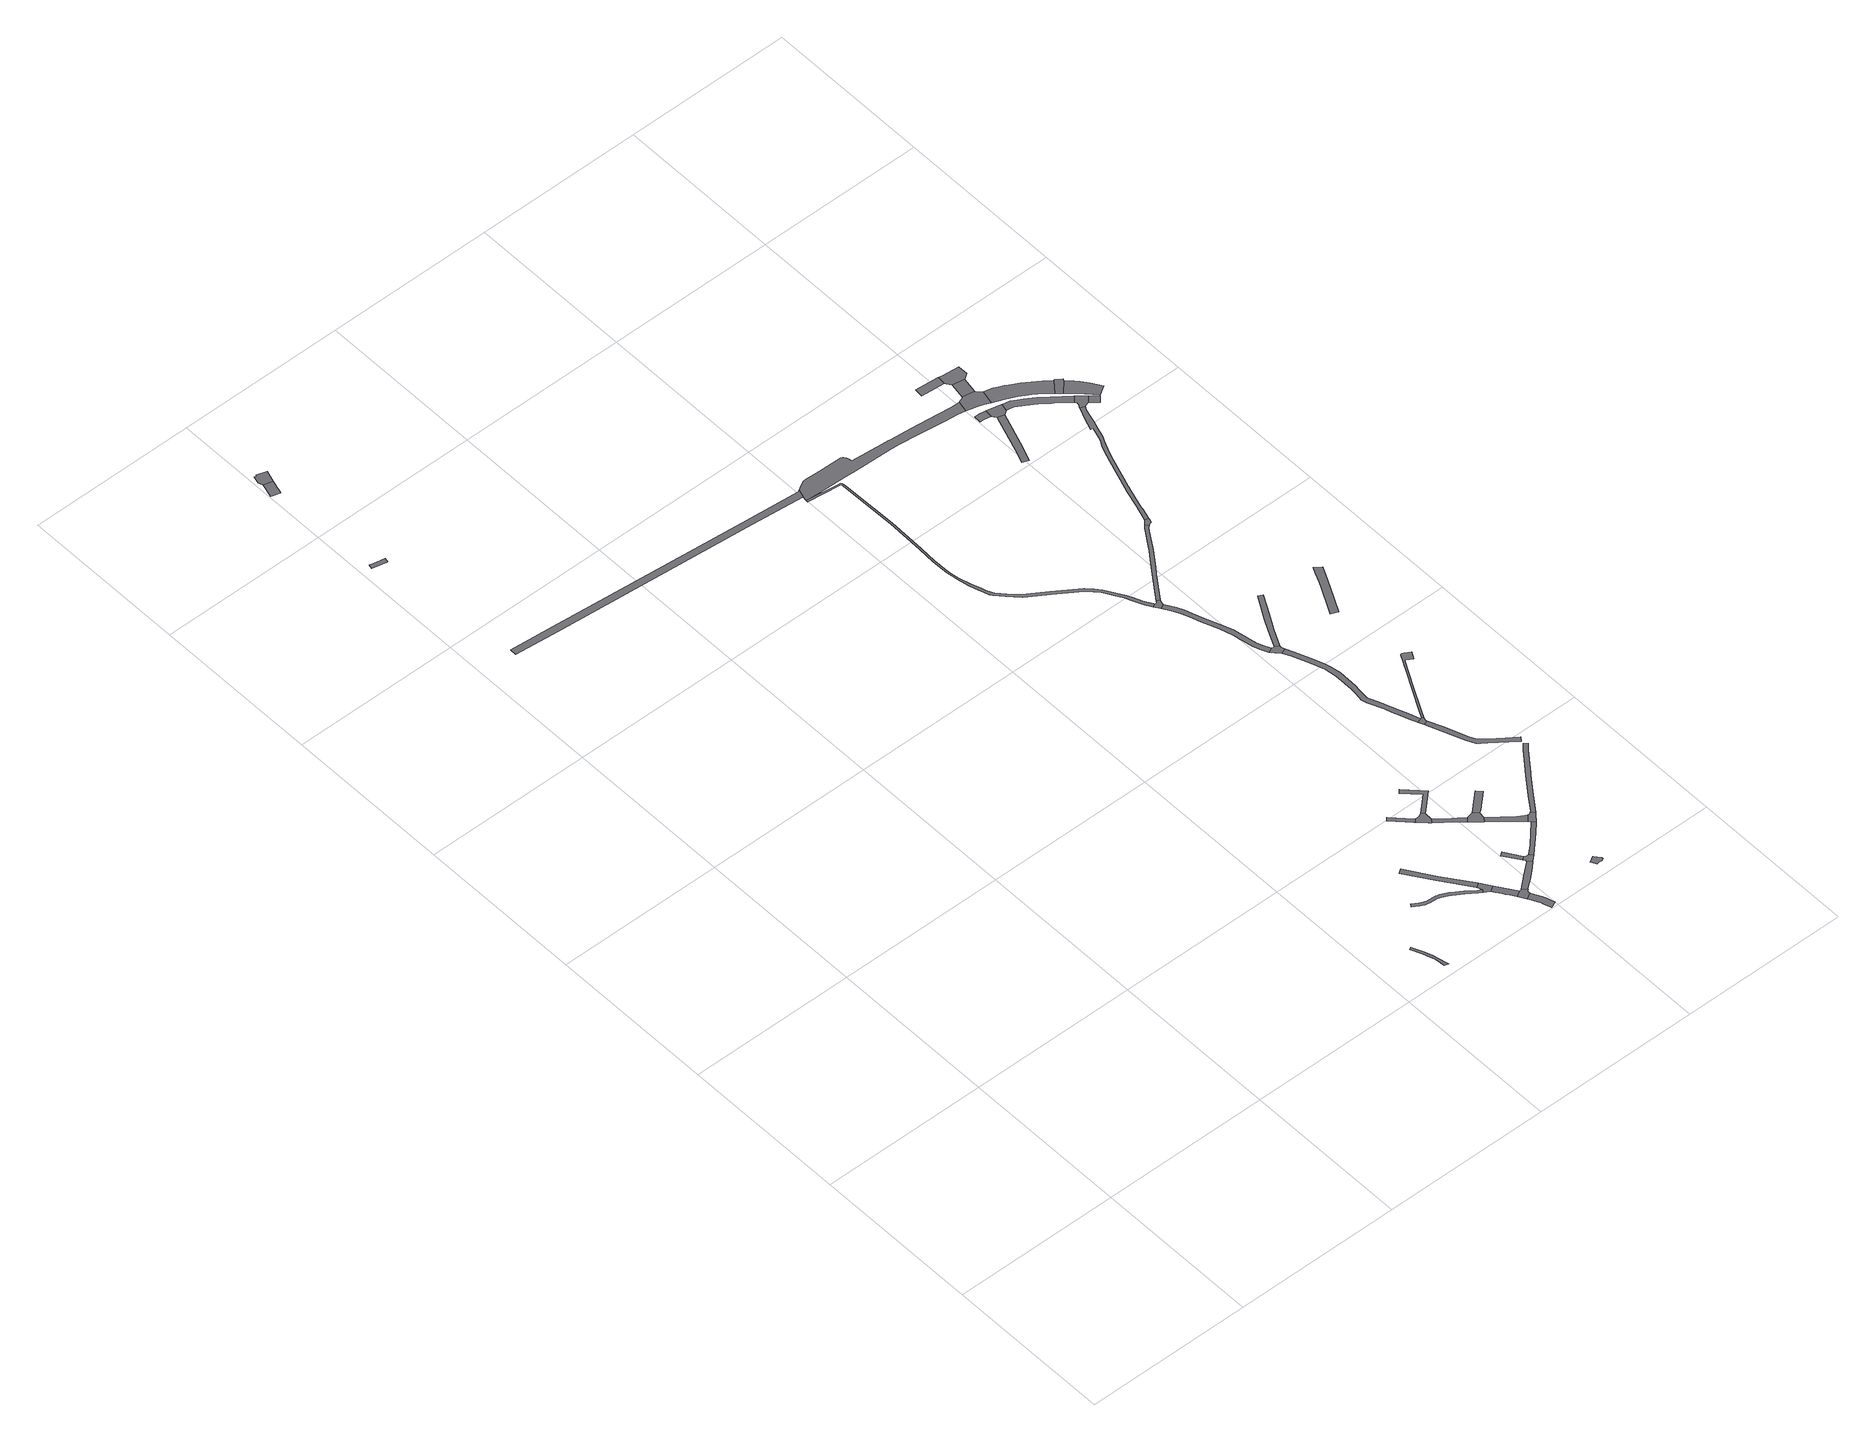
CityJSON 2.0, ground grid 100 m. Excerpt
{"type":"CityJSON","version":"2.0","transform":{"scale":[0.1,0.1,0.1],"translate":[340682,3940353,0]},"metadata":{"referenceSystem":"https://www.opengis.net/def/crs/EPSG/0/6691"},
"CityObjects":{
"road1":{"type":"Road","geometry":[{"type":"MultiSurface","lod":"1","boundaries":[[[0,1,2,3,4]]]}]},
"road2":{"type":"Road","attributes":{"RoadStructureAttribute.sectionType":"1"},"geometry":[{"type":"MultiSurface","lod":"1","boundaries":[[[5,6,7,8,9,10,11]]]}]},
"road3":{"type":"Road","geometry":[{"type":"MultiSurface","lod":"1","boundaries":[[[12,13,14,15,16,10,9,17]]]}]},
"road4":{"type":"Road","attributes":{"RoadStructureAttribute.sectionType":"1"},"geometry":[{"type":"MultiSurface","lod":"1","boundaries":[[[18,19,20,21,22,23,24,25,26,27,28]]]}]},
"road5":{"type":"Road","attributes":{"RoadStructureAttribute.sectionType":"7"},"geometry":[{"type":"MultiSurface","lod":"1","boundaries":[[[29,30,31,32,33,34,35,36,37]]]}]},
"road6":{"type":"Road","attributes":{"RoadStructureAttribute.sectionType":"1"},"geometry":[{"type":"MultiSurface","lod":"1","boundaries":[[[38,39,40,41,42,43,44,45,46,47,48,49,50,51,52,53,54,55,56,57,58,59,60,61,62,63,64,65]]]}]},
"road7":{"type":"Road","attributes":{"RoadStructureAttribute.sectionType":"1"},"geometry":[{"type":"MultiSurface","lod":"1","boundaries":[[[66,67,68,69,70,71]]]}]},
"road8":{"type":"Road","geometry":[{"type":"MultiSurface","lod":"1","boundaries":[[[64,72,73,74,71,70,65]]]}]},
"road9":{"type":"Road","attributes":{"RoadStructureAttribute.sectionType":"1"},"geometry":[{"type":"MultiSurface","lod":"1","boundaries":[[[75,76,77,78,79,80,73,72]]]}]},
"road10":{"type":"Road","geometry":[{"type":"MultiSurface","lod":"1","boundaries":[[[81,82,80,79,83,84,85,86,87,88,89]]]}]},
"road11":{"type":"Road","attributes":{"RoadStructureAttribute.sectionType":"1"},"geometry":[{"type":"MultiSurface","lod":"1","boundaries":[[[90,91,92,93,85,84,94,95,96,97,98,99,100]]]}]},
"road12":{"type":"Road","geometry":[{"type":"MultiSurface","lod":"1","boundaries":[[[101,102,103,104,105,106,107]]]}]},
"road13":{"type":"Road","attributes":{"RoadStructureAttribute.sectionType":"1"},"geometry":[{"type":"MultiSurface","lod":"1","boundaries":[[[108,109,110,111,112,113,114,115,81,89]]]}]},
"road14":{"type":"Road","geometry":[{"type":"MultiSurface","lod":"1","boundaries":[[[106,116,117,118,119,120,121,122,123,107]]]}]},
"road15":{"type":"Road","geometry":[{"type":"MultiSurface","lod":"1","boundaries":[[[124,125,126,127]]]}]},
"road16":{"type":"Road","geometry":[{"type":"MultiSurface","lod":"1","boundaries":[[[128,113,112,129,130,131,132,124,127]]]}]},
"road17":{"type":"Road","attributes":{"RoadStructureAttribute.sectionType":"1"},"geometry":[{"type":"MultiSurface","lod":"1","boundaries":[[[117,133,134,135,136,137,138,118]]]}]},
"road18":{"type":"Road","attributes":{"RoadStructureAttribute.sectionType":"1"},"geometry":[{"type":"MultiSurface","lod":"1","boundaries":[[[119,139,140,141,142,143,144,120]]]}]},
"road19":{"type":"Road","geometry":[{"type":"MultiSurface","lod":"1","boundaries":[[[145,146,147,136,135,148,149]]]}]},
"road20":{"type":"Road","attributes":{"RoadStructureAttribute.sectionType":"1"},"geometry":[{"type":"MultiSurface","lod":"1","boundaries":[[[150,151,152,153,130,129,154,155,156]]]}]},
"road21":{"type":"Road","attributes":{"RoadStructureAttribute.sectionType":"1"},"geometry":[{"type":"MultiSurface","lod":"1","boundaries":[[[148,157,158,159,160,161,149]]]}]},
"road22":{"type":"Road","geometry":[{"type":"MultiSurface","lod":"1","boundaries":[[[162,163,164,165,166,167,168,169,170,171]]]}]},
"road23":{"type":"Road","geometry":[{"type":"MultiSurface","lod":"1","boundaries":[[[145,172,173,174,175,146]]]}]},
"road24":{"type":"Road","geometry":[{"type":"MultiSurface","lod":"1","boundaries":[[[176,177,178,179,180,181,159,158,150,156]]]}]},
"road25":{"type":"Road","attributes":{"RoadStructureAttribute.sectionType":"1"},"geometry":[{"type":"MultiSurface","lod":"1","boundaries":[[[182,183,184,185,186,187,188,189,190,191,192,193,194,195,196,197,198,199,200,201,202,203,204,205,206,207,208,209,210,211,212,213,214,215,216,217,218,219,220,221,222,223,224,225,226,227,228,229,230,231,232,233,234,235,236,237,238,239,240,241,242,243,244,245,246,247,248,249,250,251]]]}]},
"road26":{"type":"Road","attributes":{"RoadStructureAttribute.sectionType":"1"},"geometry":[{"type":"MultiSurface","lod":"1","boundaries":[[[179,252,253,254,255,256,257,258,259,260,261,262,263,180]]]}]},
"road27":{"type":"Road","geometry":[{"type":"MultiSurface","lod":"1","boundaries":[[[264,265,266,267,268,269,182,251,270,271]]]}]},
"road28":{"type":"Road","attributes":{"RoadStructureAttribute.sectionType":"1"},"geometry":[{"type":"MultiSurface","lod":"1","boundaries":[[[270,272,273,274,275,276,277,278,279,280,281,282,283,284,285,286,287,288,289,290,291,292,293,294,271]]]}]},
"road29":{"type":"Road","geometry":[{"type":"MultiSurface","lod":"1","boundaries":[[[295,296,297,298,299,300,301,302,303,304]]]}]},
"road30":{"type":"Road","attributes":{"RoadStructureAttribute.sectionType":"1"},"geometry":[{"type":"MultiSurface","lod":"1","boundaries":[[[305,306,307,308,309,310,311,312,313,314,315,316,317,318,319,320,321,322,299,298,323,324,325,326,327,328,329,330,331,332,333,334,335,336,337,338,339,340,341,342,343]]]}]},
"road31":{"type":"Road","geometry":[{"type":"MultiSurface","lod":"1","boundaries":[[[344,345,346,283,282,347,348,349,343,342,350,351]]]}]},
"road32":{"type":"Road","attributes":{"RoadStructureAttribute.sectionType":"1"},"geometry":[{"type":"MultiSurface","lod":"1","boundaries":[[[352,353,354,355,356,357,358,359,301,300,360,361,362,363,364,365,366,367,368]]]}]},
"road33":{"type":"Road","attributes":{"RoadStructureAttribute.sectionType":"1"},"geometry":[{"type":"MultiSurface","lod":"1","boundaries":[[[218,369,370,371,372,373,374,375,376,377,378,379,380,381,382,383,384,385,386,387,388,389,390,391,392,393,394,395,396,397,29,37]]]}]},
"road34":{"type":"Road","attributes":{"RoadStructureAttribute.sectionType":"1"},"geometry":[{"type":"MultiSurface","lod":"1","boundaries":[[[398,399,400,401,402,403,344,351]]]}]},
"road35":{"type":"Road","attributes":{"RoadStructureAttribute.sectionType":"1"},"geometry":[{"type":"MultiSurface","lod":"1","boundaries":[[[404,405,406,407,408,409,410,411,412,413,414,415,416,417,418,419,295,304]]]}]},
"road36":{"type":"Road","attributes":{"RoadStructureAttribute.sectionType":"1"},"geometry":[{"type":"MultiSurface","lod":"1","boundaries":[[[420,421,422,423,424,267,266,425,426,427,428,429,430,431,432]]]}]},
"road37":{"type":"Road","geometry":[{"type":"MultiSurface","lod":"1","boundaries":[[[431,433,434,435,436,437,438,439,440,432]]]}]},
"road38":{"type":"Road","attributes":{"RoadStructureAttribute.sectionType":"1"},"geometry":[{"type":"MultiSurface","lod":"1","boundaries":[[[441,442,443,444,445,446,447,448,449,450,451,452]]]}]},
"road39":{"type":"Road","attributes":{"RoadStructureAttribute.sectionType":"1"},"geometry":[{"type":"MultiSurface","lod":"1","boundaries":[[[453,454,455,456,457,458,459,460]]]}]},
"road40":{"type":"Road","geometry":[{"type":"MultiSurface","lod":"1","boundaries":[[[461,462,463,464,465,466]]]}]},
"road41":{"type":"Road","geometry":[{"type":"MultiSurface","lod":"1","boundaries":[[[467,468,469,470]]]}]},
"road42":{"type":"Road","geometry":[{"type":"MultiSurface","lod":"1","boundaries":[[[471,472,473,474,379,378,475,476,477,478,479]]]}]},
"road43":{"type":"Road","geometry":[{"type":"MultiSurface","lod":"1","boundaries":[[[461,466,460,459,480,481]]]}]},
"road44":{"type":"Road","attributes":{"RoadStructureAttribute.sectionType":"1"},"geometry":[{"type":"MultiSurface","lod":"1","boundaries":[[[438,482,483,484,485,486,487,488,489,490,491,492,493,494,495,496,497,498,499,500,501,502,503,504,505,506,507,508,509,510,511,512,513,514,515,516,517,439]]]}]},
"road45":{"type":"Road","attributes":{"RoadStructureAttribute.sectionType":"1"},"geometry":[{"type":"MultiSurface","lod":"1","boundaries":[[[518,473,472,519]]]}]},
"road46":{"type":"Road","geometry":[{"type":"MultiSurface","lod":"1","boundaries":[[[520,521,522,523,467,470,518,519]]]}]},
"road47":{"type":"Road","attributes":{"RoadStructureAttribute.sectionType":"1"},"geometry":[{"type":"MultiSurface","lod":"1","boundaries":[[[480,524,525,526,527,528,529,530,531,532,533,534,535,536,537,538,539,481]]]}]},
"road48":{"type":"Road","attributes":{"RoadStructureAttribute.sectionType":"1"},"geometry":[{"type":"MultiSurface","lod":"1","boundaries":[[[478,540,541,542,543,544,545,546,547,548,549,550,551,552,553,554,555,556,479]]]}]},
"road49":{"type":"Road","geometry":[{"type":"MultiSurface","lod":"1","boundaries":[[[499,557,558,532,531,559,560,561,500]]]}]},
"road50":{"type":"Road","geometry":[{"type":"MultiSurface","lod":"1","boundaries":[[[562,563,564,565,566,567,568,547,546]]]}]},
"road51":{"type":"Road","attributes":{"RoadStructureAttribute.sectionType":"1"},"geometry":[{"type":"MultiSurface","lod":"1","boundaries":[[[569,570,558,557,571,572]]]}]},
"road52":{"type":"Road","attributes":{"RoadStructureAttribute.sectionType":"1"},"geometry":[{"type":"MultiSurface","lod":"1","boundaries":[[[573,574,575,576,564,563,577,578,579]]]}]}
},
"vertices":[
[61,5664,0],[151,5645,0],[156,5671,0],[93,5685,0],[67,5691,0],
[61,6354,0],[65,6368,0],[70,6386,0],[80,6426,0],[83,6436,0],[31,6453,0],[6,6369,0],
[50,6527,0],[47,6523,0],[42,6520,0],[32,6522,0],[21,6481,0],[107,6508,0],
[2325,61,0],[2308,131,0],[2302,159,0],[2285,205,0],[2256,272,0],[2242,266,0],[2271,199,0],[2287,155,0],[2294,128,0],[2298,94,0],[2300,68,0],
[2021,4639,0],[2010,4632,0],[1688,4660,0],[481,4764,0],[217,4787,0],[214,4747,0],[477,4724,0],[1690,4620,0],[2006,4592,0],
[2766,339,0],[2711,380,0],[2655,417,0],[2648,422,0],[2638,427,0],[2603,444,0],[2592,448,0],[2581,450,0],[2529,454,0],[2518,457,0],[2510,459,0],[2488,471,0],[2453,494,0],[2442,477,0],[2478,454,0],[2502,441,0],[2513,437,0],[2526,435,0],[2578,430,0],[2587,428,0],[2595,425,0],[2628,409,0],[2638,404,0],[2644,400,0],[2700,363,0],[2755,323,0],[2776,311,0],[2786,328,0],
[2679,544,0],[2571,705,0],[2546,688,0],[2654,527,0],[2775,357,0],[2800,374,0],
[2809,291,0],[2842,313,0],[2820,346,0],
[2824,269,0],[2842,241,0],[2852,226,0],[2866,206,0],[2886,175,0],[2919,197,0],
[2932,198,0],[2926,196,0],[2896,159,0],[2914,131,0],[2949,152,0],[2947,157,0],[2948,161,0],[2949,167,0],[2957,175,0],
[2995,42,0],[2988,73,0],[2979,96,0],[2951,148,0],[2916,128,0],[2942,79,0],[2949,61,0],[2951,52,0],[2957,30,0],[2966,7,0],[3003,22,0],
[2848,916,0],[2753,1013,0],[2735,996,0],[2803,927,0],[2832,897,0],[2835,893,0],[2853,912,0],
[2962,181,0],[3022,229,0],[3026,232,0],[3073,272,0],[3102,301,0],[3079,324,0],[3075,318,0],[3003,258,0],
[2885,846,0],[2896,837,0],[2914,858,0],[2915,904,0],[2898,922,0],[2890,914,0],[2881,911,0],[2876,910,0],
[3090,360,0],[3028,453,0],[3007,439,0],[3072,343,0],
[3080,330,0],[3136,334,0],[3118,352,0],[3110,351,0],[3100,352,0],
[2943,798,0],[2999,752,0],[3034,721,0],[3053,743,0],[3016,774,0],[2993,792,0],
[2951,937,0],[3029,1010,0],[2925,1113,0],[2908,1095,0],[2993,1010,0],[2934,955,0],
[3123,726,0],[3097,755,0],[3092,751,0],[3098,667,0],[3118,691,0],
[3276,510,0],[3272,504,0],[3224,456,0],[3167,395,0],[3241,438,0],[3291,489,0],[3295,493,0],
[3230,553,0],[3263,522,0],[3294,556,0],[3281,562,0],[3249,584,0],
[3381,85,0],[3379,92,0],[3379,95,0],[3350,127,0],[3335,119,0],[3317,110,0],[3333,74,0],[3350,78,0],[3356,78,0],[3362,75,0],
[3140,740,0],[3232,825,0],[3206,854,0],[3112,769,0],
[3297,496,0],[3327,533,0],[3332,540,0],[3335,544,0],[3314,559,0],[3306,556,0],
[2844,2874,0],[2841,2880,0],[2821,2911,0],[2812,2932,0],[2791,2980,0],[2775,3012,0],[2746,3063,0],[2711,3121,0],[2684,3154,0],[2648,3187,0],[2603,3219,0],[2532,3268,0],[2518,3277,0],[2507,3285,0],[2408,3350,0],[2391,3363,0],[2332,3421,0],[2291,3467,0],[2282,3482,0],[2271,3506,0],[2261,3536,0],[2242,3588,0],[2223,3662,0],[2218,3693,0],[2214,3723,0],[2212,3771,0],[2212,3813,0],[2212,3827,0],[2217,3935,0],[2222,4162,0],[2220,4304,0],[2216,4509,0],[2215,4526,0],[2212,4531,0],[2206,4535,0],[2196,4538,0],[2002,4562,0],[2001,4552,0],[2195,4528,0],[2204,4525,0],[2206,4521,0],[2206,4509,0],[2210,4304,0],[2212,4162,0],[2207,3936,0],[2202,3827,0],[2202,3814,0],[2202,3771,0],[2204,3722,0],[2208,3692,0],[2213,3660,0],[2229,3585,0],[2245,3529,0],[2254,3501,0],[2265,3472,0],[2275,3455,0],[2317,3408,0],[2378,3348,0],[2397,3333,0],[2497,3267,0],[2521,3251,0],[2592,3202,0],[2635,3172,0],[2669,3140,0],[2695,3109,0],[2729,3053,0],[2758,3003,0],[2773,2971,0],[2803,2903,0],[2826,2864,0],
[3391,620,0],[3405,639,0],[3485,748,0],[3495,760,0],[3589,887,0],[3617,919,0],[3600,937,0],[3570,902,0],[3510,823,0],[3465,763,0],[3371,635,0],[3321,566,0],
[2875,2853,0],[2876,2862,0],[2882,2876,0],[2864,2886,0],[2855,2873,0],[2849,2872,0],[2849,2830,0],[2875,2844,0],
[2881,2771,0],[2900,2733,0],[2916,2691,0],[2938,2626,0],[2976,2529,0],[2999,2449,0],[3007,2409,0],[3010,2391,0],[3021,2331,0],[3037,2283,0],[3056,2247,0],[3082,2261,0],[3065,2294,0],[3051,2338,0],[3040,2397,0],[3036,2414,0],[3028,2456,0],[3023,2477,0],[3004,2539,0],[2966,2636,0],[2944,2701,0],[2927,2745,0],[2908,2784,0],
[3333,1404,0],[3332,1402,0],[3329,1401,0],[3328,1402,0],[3300,1391,0],[3312,1361,0],[3338,1372,0],[3337,1383,0],[3340,1391,0],[3343,1400,0],
[3122,2155,0],[3156,2072,0],[3168,2036,0],[3182,1999,0],[3189,1977,0],[3195,1939,0],[3201,1904,0],[3199,1787,0],[3196,1758,0],[3191,1715,0],[3188,1697,0],[3191,1680,0],[3196,1661,0],[3233,1572,0],[3248,1531,0],[3264,1488,0],[3285,1429,0],[3297,1397,0],[3325,1408,0],[3302,1471,0],[3278,1536,0],[3271,1555,0],[3261,1583,0],[3251,1606,0],[3224,1671,0],[3220,1687,0],[3219,1697,0],[3226,1755,0],[3229,1785,0],[3231,1906,0],[3225,1944,0],[3221,1968,0],[3218,1984,0],[3211,2008,0],[3196,2046,0],[3184,2083,0],[3149,2167,0],[3131,2210,0],[3101,2197,0],
[3101,2260,0],[3096,2257,0],[3088,2258,0],[3060,2240,0],[3076,2222,0],[3092,2209,0],[3123,2230,0],[3125,2243,0],
[3620,977,0],[3560,1022,0],[3485,1079,0],[3459,1099,0],[3446,1112,0],[3439,1122,0],[3426,1150,0],[3376,1283,0],[3348,1272,0],[3398,1139,0],[3413,1108,0],[3422,1093,0],[3439,1076,0],[3468,1055,0],[3552,990,0],[3597,956,0],[3601,952,0],
[2091,4557,0],[2261,4552,0],[2321,4550,0],[2390,4547,0],[2561,4541,0],[2609,4536,0],[2717,4526,0],[2879,4505,0],[2958,4495,0],[3006,4486,0],[3019,4550,0],[2965,4553,0],[2885,4563,0],[2722,4579,0],[2597,4591,0],[2582,4592,0],[2566,4593,0],[2358,4612,0],[2351,4613,0],[2349,4630,0],[2348,4631,0],[2345,4646,0],[2336,4659,0],[2334,4660,0],[2324,4665,0],[2182,4669,0],[2094,4672,0],[2076,4669,0],[2044,4652,0],
[3177,2347,0],[3229,2442,0],[3293,2557,0],[3267,2571,0],[3190,2433,0],[3150,2360,0],
[3366,1443,0],[3442,1589,0],[3528,1752,0],[3532,1754,0],[3536,1752,0],[3569,1730,0],[3594,1774,0],[3560,1792,0],[3559,1792,0],[3551,1798,0],[3544,1798,0],[3539,1795,0],[3520,1759,0],[3505,1728,0],[3491,1703,0],[3356,1447,0],
[3150,3293,0],[3082,3190,0],[3066,3166,0],[3029,3115,0],[2970,3034,0],[2986,3022,0],[3011,3056,0],[3082,3155,0],[3092,3170,0],[3152,3261,0],[3165,3280,0],[3177,3292,0],[3161,3306,0],
[3188,3299,0],[3194,3300,0],[3200,3300,0],[3208,3321,0],[3206,3325,0],[3207,3330,0],[3185,3335,0],[3165,3310,0],
[3606,2531,0],[3589,2497,0],[3560,2437,0],[3538,2393,0],[3479,2276,0],[3460,2239,0],[3488,2225,0],[3500,2219,0],[3578,2373,0],[3600,2418,0],[3629,2477,0],[3643,2503,0],
[3085,4318,0],[3017,4126,0],[2983,4037,0],[3021,4023,0],[3055,4112,0],[3123,4305,0],[3134,4338,0],[3096,4349,0],
[3080,4419,0],[3041,4426,0],[3012,4427,0],[3011,4382,0],[3037,4381,0],[3078,4374,0],
[3053,4747,0],[2913,4761,0],[2908,4711,0],[3048,4698,0],
[3150,4529,0],[3126,4555,0],[3055,4568,0],[3055,4567,0],[3035,4479,0],[3070,4470,0],[3103,4458,0],[3137,4444,0],[3158,4526,0],
[3160,4353,0],[3170,4399,0],
[3227,3398,0],[3231,3411,0],[3266,3531,0],[3275,3557,0],[3275,3559,0],[3338,3745,0],[3340,3751,0],[3353,3784,0],[3379,3849,0],[3388,3866,0],[3391,3872,0],[3404,3900,0],[3423,3958,0],[3426,3965,0],[3439,4005,0],[3449,4040,0],[3462,4089,0],[3474,4110,0],[3449,4122,0],[3440,4103,0],[3432,4083,0],[3411,4030,0],[3405,4015,0],[3392,3977,0],[3406,3972,0],[3386,3908,0],[3374,3881,0],[3361,3858,0],[3347,3822,0],[3319,3752,0],[3257,3567,0],[3247,3537,0],[3216,3430,0],[3212,3417,0],[3200,3378,0],[3193,3353,0],
[3073,4664,0],[3144,4651,0],
[3179,4674,0],[3179,4734,0],[3177,4734,0],[3075,4745,0],
[3178,4351,0],[3204,4345,0],[3205,4345,0],[3254,4317,0],[3309,4280,0],[3361,4241,0],[3374,4231,0],[3452,4167,0],[3481,4201,0],[3389,4276,0],[3342,4311,0],[3335,4317,0],[3278,4355,0],[3223,4386,0],[3216,4389,0],[3187,4395,0],
[3202,4416,0],[3266,4386,0],[3314,4358,0],[3327,4350,0],[3352,4334,0],[3393,4302,0],[3419,4281,0],[3473,4348,0],[3430,4382,0],[3384,4414,0],[3337,4445,0],[3286,4475,0],[3276,4480,0],[3266,4486,0],[3238,4500,0],[3211,4512,0],[3177,4521,0],
[3503,4121,0],[3533,4155,0],[3460,4156,0],[3460,4150,0],[3460,4144,0],
[3441,4260,0],[3450,4251,0],[3511,4316,0],[3509,4318,0],[3515,4325,0],[3483,4351,0],[3478,4348,0],
[3579,4116,0],[3548,4142,0],[3518,4108,0],[3550,4081,0],
[3638,4155,0],[3597,4216,0],[3567,4258,0],[3546,4280,0],[3501,4204,0],[3558,4145,0],[3583,4118,0]
]}
